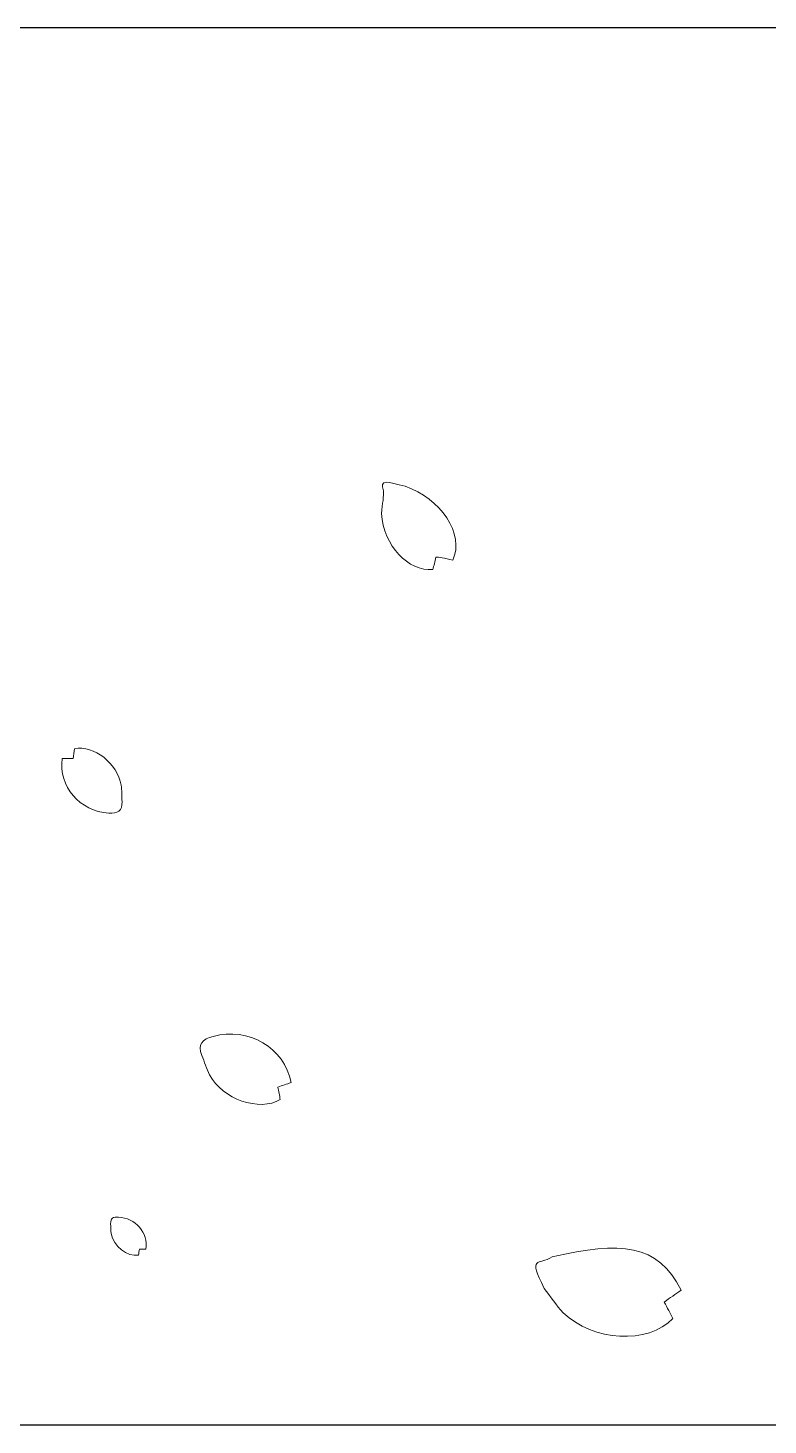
# Model space of a CAD drawing. Header units: millimetres. Extents: x -4 to 685, y -404 to 665.
# Drawn here: x 145.34 to 168.89, y -403.33 to -358.85 of the extents above; entities that cross this region are included whole.
import ezdxf

# ---------------------------------------------------------------- set-up
doc = ezdxf.new("R2010")
doc.units = ezdxf.units.MM
doc.layers.add('_U+56FE_U+5C42 1', color=7, linetype='Continuous')

# ---------------------------------------------------------------- blocks, each defined once
blk = doc.blocks.new('A$Cafa01768')
at = {"layer": '_U+56FE_U+5C42 1', "lineweight": 0}
for points in [[(510.94, 180.41), (509.28, 180.82), (507.76, 181.22), (507.31, 181.05), (507.07, 180.11), (506.85, 179.24), (506.63, 178.39), (501.31, 177.93), (495.95, 183.52), (495.44, 190.6), (495.69, 192.79), (495.97, 194.34), (495.91, 195.52), (494.82, 198.13), (496.97, 197.5), (500.59, 196.49), (508.2, 193.97), (513.67, 186.06), (510.94, 180.41)], [(426.07, 137.27), (426.89, 137.27), (427.63, 137.27), (428.46, 137.27), (428.56, 138.03), (428.66, 138.74), (428.75, 139.42), (432.89, 140.27), (438.09, 136.21), (438.87, 131.51), (439.07, 130.33), (438.99, 129.11), (439.05, 127.9), (439.15, 125.82), (438.09, 125.32), (436.16, 125.43), (429.93, 125.8), (425.14, 131.23), (426.07, 137.27)], [(475.79, 66.8), (474.8, 66.46), (473.92, 66.17), (472.92, 65.82), (473.11, 64.87), (473.29, 63.99), (473.46, 63.12), (468.85, 60.42), (460.96, 63.16), (458.1, 68.47), (457.38, 69.8), (456.97, 71.3), (456.41, 72.72), (455.44, 75.17), (456.51, 76.22), (458.86, 76.86), (466.48, 78.97), (474.44, 74.42), (475.79, 66.8)], [(444.24, 30.58), (443.75, 30.58), (443.32, 30.58), (442.82, 30.58), (442.76, 30.13), (442.71, 29.71), (442.65, 29.3), (440.21, 28.8), (437.14, 31.2), (436.68, 33.97), (436.57, 34.67), (436.61, 35.39), (436.58, 36.1), (436.52, 37.33), (437.15, 37.63), (438.28, 37.56), (441.96, 37.34), (444.78, 34.14), (444.24, 30.58)], [(560.59, 21.64), (559.33, 20.76), (558.21, 19.98), (556.94, 19.08), (557.6, 17.82), (558.21, 16.64), (558.81, 15.5), (553.41, 9.79), (541.46, 10.51), (534.97, 16.74), (533.41, 18.33), (532.21, 20.27), (530.83, 22.05), (527.25, 29.26), (529.55, 27.01), (532.59, 28.89), (547.36, 32.31), (555.56, 31.83), (560.59, 21.64)]]:
    blk.add_open_spline(points, degree=3, knots=[0, 0, 0, 0, 1, 1, 1, 2, 2, 2, 3, 3, 3, 4, 4, 4, 5, 5, 5, 6, 6, 6, 6], dxfattribs=at)

msp = doc.modelspace()

# ---------------------------------------------------------------- linework, layer by layer
for p, q in [((360.128, -358.847), (74.678, -358.847)), ((360.128, -403.331), (74.678, -403.331))]:
    msp.add_line(p, q)

# ---------------------------------------------------------------- block references
at = {"xscale": 0.1463930839022373, "yscale": 0.1463930839022373, "zscale": 0.1463930839022373}
msp.add_blockref('A$Cafa01768', (84.059, -402.206), dxfattribs=at)

doc.saveas('drawing.dxf')
